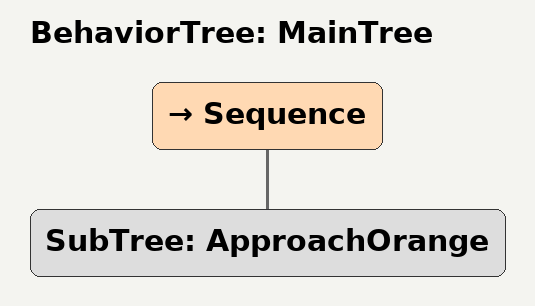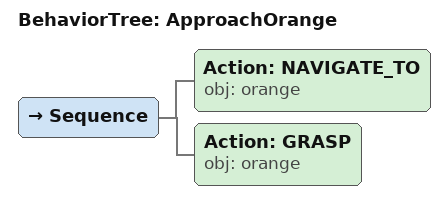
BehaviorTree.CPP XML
<root main_tree_to_execute="MainTree">
  <BehaviorTree ID="MainTree">
    <Sequence>
      <!-- Execute subtree ApproachOrange -->
      <SubTree ID="ApproachOrange" />
    </Sequence>
  </BehaviorTree>
  <!-- Subtree definition ApproachOrange -->
  <BehaviorTree ID="ApproachOrange">
    <Sequence>
      <!-- Navigate to orange -->
      <Action ID="NAVIGATE_TO" obj="orange" />
      <!-- Grasp orange -->
      <Action ID="GRASP" obj="orange" />
    </Sequence>
  </BehaviorTree>
</root>
